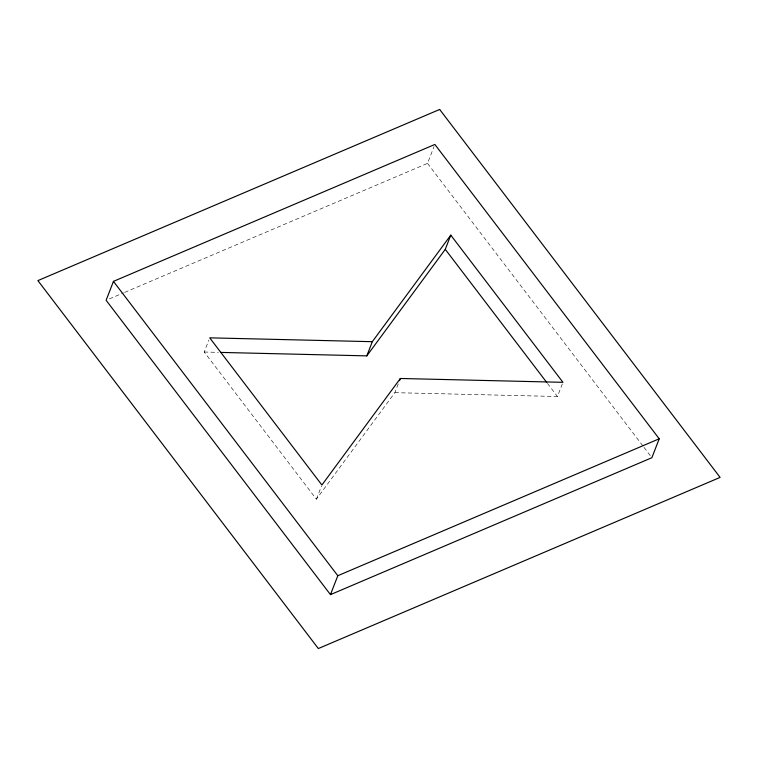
<?xml version="1.0" encoding="UTF-8"?>
<svg xmlns="http://www.w3.org/2000/svg" width="758" height="758" viewBox="0 0 758 758"><rect width="100%" height="100%" fill="white"/><g stroke="black" fill="none" stroke-linecap="round" stroke-linejoin="round"><path stroke-width="0.57" stroke-dasharray="3.79 2.84" d="M398.244 383.936L394.852 392.663L316.389 499.2L204.215 352.025L208.876 340.02M124.644 292.399L427.531 163.368L434.05 146.55M316.389 499.2L321.468 486.105M394.852 392.663L557.452 396.51L562.531 383.415M109.389 298.889L123.554 292.863M204.215 352.025L218.361 352.366M427.531 163.368L643.277 446.434M643.997 447.372L651.88 457.718M547.447 383.387L557.452 396.51"/><path stroke-width="1.14" d="M113.454 281.37L106.12 300.282L330.469 594.632L651.88 457.718L659.214 438.797L434.874 144.456L113.454 281.37L337.803 575.72L330.469 594.632M220.711 352.413L366.815 355.872L372.32 341.687L450.783 235.151L562.957 382.326L400.357 378.479L321.894 485.016L209.72 337.841L372.32 341.687M366.815 355.872L445.278 249.344L450.783 235.151M399.513 380.668L400.357 378.479M337.803 575.72L659.214 438.797M445.278 249.344L546.736 382.449M439.668 109.455L37.9 280.602L318.332 648.545L720.1 477.398L439.668 109.455"/></g></svg>
